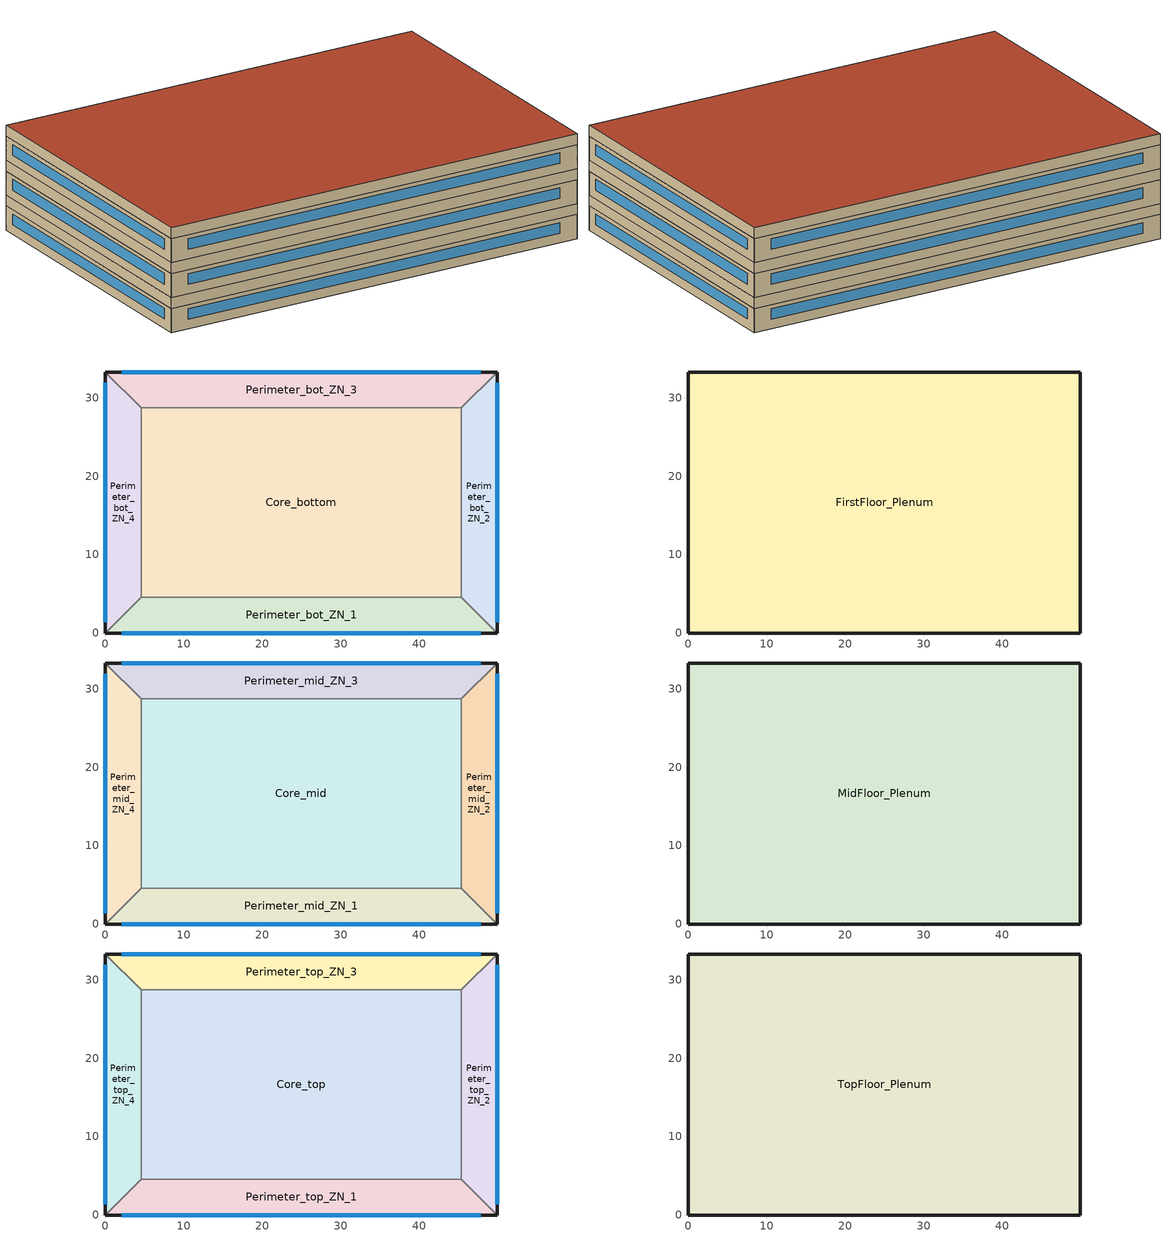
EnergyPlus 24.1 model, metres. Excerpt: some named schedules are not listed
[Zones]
Core_bottom
 floor ground (ext-slab): 45.34,28.7 45.34,4.57 4.57,4.57 4.57,28.7 z0
 wall to Perimeter_bot_ZN_2 (int-walls): 45.34,4.57 45.34,28.7 z0:2.74
 wall to Perimeter_bot_ZN_3 (int-walls): 45.34,28.7 4.57,28.7 z0:2.74
 wall to Perimeter_bot_ZN_1 (int-walls): 4.57,4.57 45.34,4.57 z0:2.74
 wall to Perimeter_bot_ZN_4 (int-walls): 4.57,28.7 4.57,4.57 z0:2.74
Perimeter_bot_ZN_1
 floor ground (ext-slab): 45.34,4.57 49.91,0 0,0 4.57,4.57 z0
 wall outside (Mass Non-res Ext Wall): 0,0 49.91,0 z0:2.74
 wall to Perimeter_bot_ZN_2 (int-walls): 49.91,0 45.34,4.57 z0:2.74
 wall to Perimeter_bot_ZN_4 (int-walls): 4.57,4.57 0,0 z0:2.74
 window (Window Non-res Fixed): 2.1,0 47.81,0 z1.08:2.27
Perimeter_bot_ZN_2
 floor ground (ext-slab): 49.91,33.27 49.91,0 45.34,4.57 45.34,28.7 z0
 wall outside (Mass Non-res Ext Wall): 49.91,0 49.91,33.27 z0:2.74
 wall to Perimeter_bot_ZN_3 (int-walls): 49.91,33.27 45.34,28.7 z0:2.74
 window (Window Non-res Fixed): 49.91,1.4 49.91,31.87 z1.08:2.27
Perimeter_bot_ZN_3
 floor ground (ext-slab): 49.91,33.27 45.34,28.7 4.57,28.7 0,33.27 z0
 wall outside (Mass Non-res Ext Wall): 49.91,33.27 0,33.27 z0:2.74
 wall to Perimeter_bot_ZN_4 (int-walls): 0,33.27 4.57,28.7 z0:2.74
 window (Window Non-res Fixed): 47.81,33.27 2.1,33.27 z1.08:2.27
Perimeter_bot_ZN_4
 floor ground (ext-slab): 0,33.27 4.57,28.7 4.57,4.57 0,0 z0
 wall outside (Mass Non-res Ext Wall): 0,33.27 0,0 z0:2.74
 window (Window Non-res Fixed): 0,31.87 0,1.4 z1.08:2.27
FirstFloor_Plenum
 floor to Perimeter_bot_ZN_1 (DropCeiling): 45.34,4.57 49.91,0 0,0 4.57,4.57 z2.74
 floor to Perimeter_bot_ZN_2 (DropCeiling): 49.91,33.27 49.91,0 45.34,4.57 45.34,28.7 z2.74
 floor to Perimeter_bot_ZN_3 (DropCeiling): 49.91,33.27 45.34,28.7 4.57,28.7 0,33.27 z2.74
 floor to Perimeter_bot_ZN_4 (DropCeiling): 0,33.27 4.57,28.7 4.57,4.57 0,0 z2.74
 floor to Core_bottom (DropCeiling): 45.34,28.7 45.34,4.57 4.57,4.57 4.57,28.7 z2.74
 wall outside (Mass Non-res Ext Wall): 49.91,0 49.91,33.27 0,33.27 0,0 49.91,0 z2.74:3.96
 ceiling adiabatic (INT-FLOOR-UNDERSIDE): 49.91,0 45.34,4.57 4.57,4.57 0,0 z3.96; 49.91,0 49.91,33.27 45.34,28.7 45.34,4.57 z3.96; 45.34,28.7 49.91,33.27 0,33.27 4.57,28.7 z3.96; 0,0 4.57,4.57 4.57,28.7 0,33.27 z3.96; 45.34,4.57 45.34,28.7 4.57,28.7 4.57,4.57 z3.96
Core_mid
 floor adiabatic (INT-FLOOR-TOPSIDE): 45.34,28.7 45.34,4.57 4.57,4.57 4.57,28.7 z3.96
 wall to Perimeter_mid_ZN_2 (int-walls): 45.34,4.57 45.34,28.7 z3.96:6.71
 wall to Perimeter_mid_ZN_3 (int-walls): 45.34,28.7 4.57,28.7 z3.96:6.71
 wall to Perimeter_mid_ZN_1 (int-walls): 4.57,4.57 45.34,4.57 z3.96:6.71
 wall to Perimeter_mid_ZN_4 (int-walls): 4.57,28.7 4.57,4.57 z3.96:6.71
Perimeter_mid_ZN_1
 floor adiabatic (INT-FLOOR-TOPSIDE): 45.34,4.57 49.91,0 0,0 4.57,4.57 z3.96
 wall outside (Mass Non-res Ext Wall): 0,0 49.91,0 z3.96:6.71
 wall to Perimeter_mid_ZN_2 (int-walls): 49.91,0 45.34,4.57 z3.96:6.71
 wall to Perimeter_mid_ZN_4 (int-walls): 4.57,4.57 0,0 z3.96:6.71
 window (Window Non-res Fixed): 2.1,0 47.81,0 z5.04:6.24
Perimeter_mid_ZN_2
 floor adiabatic (INT-FLOOR-TOPSIDE): 49.91,33.27 49.91,0 45.34,4.57 45.34,28.7 z3.96
 wall outside (Mass Non-res Ext Wall): 49.91,0 49.91,33.27 z3.96:6.71
 wall to Perimeter_mid_ZN_3 (int-walls): 49.91,33.27 45.34,28.7 z3.96:6.71
 window (Window Non-res Fixed): 49.91,1.4 49.91,31.87 z5.04:6.24
Perimeter_mid_ZN_3
 floor adiabatic (INT-FLOOR-TOPSIDE): 49.91,33.27 45.34,28.7 4.57,28.7 0,33.27 z3.96
 wall outside (Mass Non-res Ext Wall): 49.91,33.27 0,33.27 z3.96:6.71
 wall to Perimeter_mid_ZN_4 (int-walls): 0,33.27 4.57,28.7 z3.96:6.71
 window (Window Non-res Fixed): 47.81,33.27 2.1,33.27 z5.04:6.24
Perimeter_mid_ZN_4
 floor adiabatic (INT-FLOOR-TOPSIDE): 0,33.27 4.57,28.7 4.57,4.57 0,0 z3.96
 wall outside (Mass Non-res Ext Wall): 0,33.27 0,0 z3.96:6.71
 window (Window Non-res Fixed): 0,31.87 0,1.4 z5.04:6.24
MidFloor_Plenum
 floor to Perimeter_mid_ZN_1 (DropCeiling): 45.34,4.57 49.91,0 0,0 4.57,4.57 z6.71
 floor to Perimeter_mid_ZN_2 (DropCeiling): 49.91,33.27 49.91,0 45.34,4.57 45.34,28.7 z6.71
 floor to Perimeter_mid_ZN_3 (DropCeiling): 49.91,33.27 45.34,28.7 4.57,28.7 0,33.27 z6.71
 floor to Perimeter_mid_ZN_4 (DropCeiling): 0,33.27 4.57,28.7 4.57,4.57 0,0 z6.71
 floor to Core_mid (DropCeiling): 45.34,28.7 45.34,4.57 4.57,4.57 4.57,28.7 z6.71
 wall outside (Mass Non-res Ext Wall): 49.91,0 49.91,33.27 0,33.27 0,0 49.91,0 z6.71:7.92
 ceiling adiabatic (INT-FLOOR-UNDERSIDE): 49.91,0 45.34,4.57 4.57,4.57 0,0 z7.92; 49.91,0 49.91,33.27 45.34,28.7 45.34,4.57 z7.92; 45.34,28.7 49.91,33.27 0,33.27 4.57,28.7 z7.92; 0,0 4.57,4.57 4.57,28.7 0,33.27 z7.92; 45.34,4.57 45.34,28.7 4.57,28.7 4.57,4.57 z7.92
Core_top
 floor adiabatic (INT-FLOOR-TOPSIDE): 45.34,28.7 45.34,4.57 4.57,4.57 4.57,28.7 z7.92
 wall to Perimeter_top_ZN_2 (int-walls): 45.34,4.57 45.34,28.7 z7.92:10.67
 wall to Perimeter_top_ZN_3 (int-walls): 45.34,28.7 4.57,28.7 z7.92:10.67
 wall to Perimeter_top_ZN_1 (int-walls): 4.57,4.57 45.34,4.57 z7.92:10.67
 wall to Perimeter_top_ZN_4 (int-walls): 4.57,28.7 4.57,4.57 z7.92:10.67
Perimeter_top_ZN_1
 floor adiabatic (INT-FLOOR-TOPSIDE): 45.34,4.57 49.91,0 0,0 4.57,4.57 z7.92
 wall outside (Mass Non-res Ext Wall): 0,0 49.91,0 z7.92:10.67
 wall to Perimeter_top_ZN_2 (int-walls): 49.91,0 45.34,4.57 z7.92:10.67
 wall to Perimeter_top_ZN_4 (int-walls): 4.57,4.57 0,0 z7.92:10.67
 window (Window Non-res Fixed): 2.1,0 47.81,0 z9:10.2
Perimeter_top_ZN_2
 floor adiabatic (INT-FLOOR-TOPSIDE): 49.91,33.27 49.91,0 45.34,4.57 45.34,28.7 z7.92
 wall outside (Mass Non-res Ext Wall): 49.91,0 49.91,33.27 z7.92:10.67
 wall to Perimeter_top_ZN_3 (int-walls): 49.91,33.27 45.34,28.7 z7.92:10.67
 window (Window Non-res Fixed): 49.91,1.4 49.91,31.87 z9:10.2
Perimeter_top_ZN_3
 floor adiabatic (INT-FLOOR-TOPSIDE): 49.91,33.27 45.34,28.7 4.57,28.7 0,33.27 z7.92
 wall outside (Mass Non-res Ext Wall): 49.91,33.27 0,33.27 z7.92:10.67
 wall to Perimeter_top_ZN_4 (int-walls): 0,33.27 4.57,28.7 z7.92:10.67
 window (Window Non-res Fixed): 47.81,33.27 2.1,33.27 z9:10.2
Perimeter_top_ZN_4
 floor adiabatic (INT-FLOOR-TOPSIDE): 0,33.27 4.57,28.7 4.57,4.57 0,0 z7.92
 wall outside (Mass Non-res Ext Wall): 0,33.27 0,0 z7.92:10.67
 window (Window Non-res Fixed): 0,31.87 0,1.4 z9:10.2
TopFloor_Plenum
 floor to Perimeter_top_ZN_1 (DropCeiling): 45.34,4.57 49.91,0 0,0 4.57,4.57 z10.67
 floor to Perimeter_top_ZN_2 (DropCeiling): 49.91,33.27 49.91,0 45.34,4.57 45.34,28.7 z10.67
 floor to Perimeter_top_ZN_3 (DropCeiling): 49.91,33.27 45.34,28.7 4.57,28.7 0,33.27 z10.67
 floor to Perimeter_top_ZN_4 (DropCeiling): 0,33.27 4.57,28.7 4.57,4.57 0,0 z10.67
 floor to Core_top (DropCeiling): 45.34,28.7 45.34,4.57 4.57,4.57 4.57,28.7 z10.67
 wall outside (Mass Non-res Ext Wall): 49.91,0 49.91,33.27 0,33.27 0,0 49.91,0 z10.67:11.89
 roof outside (IEAD Non-res Roof): 49.91,0 49.91,33.27 0,33.27 0,0 z11.89
[Building]
Ref Bldg Medium Office Pre1980_v1.3_5.0: North Axis {deg}=0; Terrain=City; Loads Convergence Tolerance Value {W}=0.04; Temperature Convergence Tolerance Value {deltaC}=0.2; Solar Distribution=FullInteriorAndExterior; Maximum Number of Warmup Days=50; Minimum Number of Warmup Days=6
[Site:Location]
USA IL-CHICAGO-OHARE: Latitude {deg}=41.77; Longitude {deg}=-87.75; Time Zone {hr}=-6; Elevation {m}=190
[SizingPeriod:DesignDay] Day of Month=21; Dry-Bulb Temperature Range Modifier Type=DefaultMultipliers; Humidity Condition Type=Wetbulb; Barometric Pressure {Pa}=99063; Rain Indicator=No; Snow Indicator=No; Daylight Saving Time Indicator=No; Solar Model Indicator=ASHRAEClearSky; Begin Environment Reset Mode=FullResetAtBeginEnvironment
Name | Month | Day Type | Maximum Dry-Bulb Temperature {C} | Daily Dry-Bulb Temperature Range {deltaC} | Wetbulb or DewPoint at Maximum Dry-Bulb {C} | Wind Speed {m/s} | Wind Direction {deg} | Sky Clearness
CHICAGO Ann Clg .4% Condns WB=>MDB | 7 | SummerDesignDay | 31.2 | 10.7 | 25.5 | 5.3 | 230 | 1
CHICAGO Ann Htg 99.6% Condns DB | 1 | WinterDesignDay | -20.6 | 0 | -20.6 | 4.9 | 270 | 0
[Site:GroundTemperature:BuildingSurface]
15, 15, 15, 15, 15, 15, 15, 15, 15, 15, 15, 15
[Material] Thermal Absorptance=0.9
Name | Roughness | Thickness {m} | Conductivity {W/m-K} | Density {kg/m3} | Specific Heat {J/kg-K} | Solar Absorptance | Visible Absorptance
1/2IN Gypsum | Smooth | 0.0127 | 0.16 | 784.9 | 830 | 0.92 | 0.92
1IN Stucco | Smooth | 0.0253 | 0.6918 | 1858 | 837 | 0.92 | 0.92
10IN CONCRETE HW | Rough | 0.3032 | 1.311 | 2240 | 836.8 | 0.7 | 0.7
CONCRETE SLAB | Rough | 0.1516 | 1.311 | 2240 | 836.8 | 0.7 | 0.7
HW CONCRETE; MAT-CC05 4 HW CONCRETE | Rough | 0.1016 | 1.311 | 2240 | 836.8 | 0.7 | 0.7
Roof Membrane | VeryRough | 0.0095 | 0.16 | 1121.29 | 1460 | 0.7 | 0.7
Std AC02 | MediumSmooth | 0.0127 | 0.057 | 288 | 1339 | 0.7 | 0.2
Std Wood 6inch | MediumSmooth | 0.15 | 0.12 | 540 | 1210 | 0.7 | 0.7
XPS_8inch | MediumRough | 0.2023 | 0.028 | 35 | 1450 | 0.7 | 0.7
[Material:NoMass]
CP02 CARPET PAD: Roughness=VeryRough; Thermal Resistance {m2-K/W}=0.2165; Thermal Absorptance=0.9; Solar Absorptance=0.7; Visible Absorptance=0.8
[WindowMaterial:SimpleGlazingSystem]
NonRes Fixed Assembly Window: U-Factor {W/m2-K}=1.7; Solar Heat Gain Coefficient=0.4
[Construction]
ext-slab: HW CONCRETE, CP02 CARPET PAD
IEAD Non-res Roof: Roof Membrane, XPS_8inch, CONCRETE SLAB
INT-FLOOR-TOPSIDE: MAT-CC05 4 HW CONCRETE, CP02 CARPET PAD
INT-FLOOR-UNDERSIDE: CP02 CARPET PAD, MAT-CC05 4 HW CONCRETE
int-walls: 1/2IN Gypsum, 1/2IN Gypsum
InteriorFurnishings: Std Wood 6inch
Mass Non-res Ext Wall: 1IN Stucco, 10IN CONCRETE HW, 1/2IN Gypsum
Window Non-res Fixed: NonRes Fixed Assembly Window
DropCeiling: Std AC02
[Space]
Name | Zone
Core_bottom Space | Core_bottom
Core_mid Space | Core_mid
Core_top Space | Core_top
FirstFloor_Plenum Space | FirstFloor_Plenum
MidFloor_Plenum Space | MidFloor_Plenum
Perimeter_bot_ZN_1 Space | Perimeter_bot_ZN_1
Perimeter_bot_ZN_2 Space | Perimeter_bot_ZN_2
Perimeter_bot_ZN_3 Space | Perimeter_bot_ZN_3
Perimeter_bot_ZN_4 Space | Perimeter_bot_ZN_4
Perimeter_mid_ZN_1 Space | Perimeter_mid_ZN_1
Perimeter_mid_ZN_2 Space | Perimeter_mid_ZN_2
Perimeter_mid_ZN_3 Space | Perimeter_mid_ZN_3
Perimeter_mid_ZN_4 Space | Perimeter_mid_ZN_4
Perimeter_top_ZN_1 Space | Perimeter_top_ZN_1
Perimeter_top_ZN_2 Space | Perimeter_top_ZN_2
Perimeter_top_ZN_3 Space | Perimeter_top_ZN_3
Perimeter_top_ZN_4 Space | Perimeter_top_ZN_4
TopFloor_Plenum Space | TopFloor_Plenum
[Zone]
Name | Multiplier | Part of Total Floor Area
Core_bottom; Core_top; Perimeter_bot_ZN_1; Perimeter_bot_ZN_2; Perimeter_bot_ZN_3; Perimeter_bot_ZN_4; Perimeter_top_ZN_1; Perimeter_top_ZN_2; Perimeter_top_ZN_3; Perimeter_top_ZN_4 | 1 | Yes
Core_mid; Perimeter_mid_ZN_1; Perimeter_mid_ZN_2; Perimeter_mid_ZN_3; Perimeter_mid_ZN_4 | 4 | Yes
FirstFloor_Plenum; TopFloor_Plenum | 1 | No
MidFloor_Plenum | 4 | No
[InternalMass] Construction=InteriorFurnishings
Name | Zone or ZoneList | Space or SpaceList | Surface Area {m2}
Core_bottom Internal Mass | Core_bottom | Core_bottom Space | 1967.07
Core_mid Internal Mass | Core_mid | Core_mid Space | 1967.07
Core_top Internal Mass | Core_top | Core_top Space | 1967.07
Perimeter_bot_ZN_1 Internal Mass | Perimeter_bot_ZN_1 | Perimeter_bot_ZN_1 Space | 414.6763
Perimeter_bot_ZN_2 Internal Mass | Perimeter_bot_ZN_2 | Perimeter_bot_ZN_2 Space | 262.5244
Perimeter_bot_ZN_3 Internal Mass | Perimeter_bot_ZN_3 | Perimeter_bot_ZN_3 Space | 414.6763
Perimeter_bot_ZN_4 Internal Mass | Perimeter_bot_ZN_4 | Perimeter_bot_ZN_4 Space | 262.5072
Perimeter_mid_ZN_1 Internal Mass | Perimeter_mid_ZN_1 | Perimeter_mid_ZN_1 Space | 414.6763
Perimeter_mid_ZN_2 Internal Mass | Perimeter_mid_ZN_2 | Perimeter_mid_ZN_2 Space | 262.5244
Perimeter_mid_ZN_3 Internal Mass | Perimeter_mid_ZN_3 | Perimeter_mid_ZN_3 Space | 414.6763
Perimeter_mid_ZN_4 Internal Mass | Perimeter_mid_ZN_4 | Perimeter_mid_ZN_4 Space | 262.5072
Perimeter_top_ZN_1 Internal Mass | Perimeter_top_ZN_1 | Perimeter_top_ZN_1 Space | 414.6763
Perimeter_top_ZN_2 Internal Mass | Perimeter_top_ZN_2 | Perimeter_top_ZN_2 Space | 262.5244
Perimeter_top_ZN_3 Internal Mass | Perimeter_top_ZN_3 | Perimeter_top_ZN_3 Space | 414.6763
Perimeter_top_ZN_4 Internal Mass | Perimeter_top_ZN_4 | Perimeter_top_ZN_4 Space | 262.5072
[People] Number of People Schedule=BLDG_OCC_SCH; Number of People Calculation Method=Area/Person; Floor Area per Person {m2/person}=18.58; Fraction Radiant=0.3; Activity Level Schedule=ACTIVITY_SCH; Enable ASHRAE 55 Comfort Warnings=No; Mean Radiant Temperature Calculation Type=EnclosureAveraged; Work Efficiency Schedule=WORK_EFF_SCH; Clothing Insulation Schedule=CLOTHING_SCH; Air Velocity Schedule=AIR_VELO_SCH; Thermal Comfort Model 1 Type=FANGER
Name | Zone or ZoneList or Space or SpaceList
Core_bottom People | Core_bottom Space
Core_mid People | Core_mid Space
Core_top People | Core_top Space
Perimeter_bot_ZN_1 People | Perimeter_bot_ZN_1 Space
Perimeter_bot_ZN_2 People | Perimeter_bot_ZN_2 Space
Perimeter_bot_ZN_3 People | Perimeter_bot_ZN_3 Space
Perimeter_bot_ZN_4 People | Perimeter_bot_ZN_4 Space
Perimeter_mid_ZN_1 People | Perimeter_mid_ZN_1 Space
Perimeter_mid_ZN_2 People | Perimeter_mid_ZN_2 Space
Perimeter_mid_ZN_3 People | Perimeter_mid_ZN_3 Space
Perimeter_mid_ZN_4 People | Perimeter_mid_ZN_4 Space
Perimeter_top_ZN_1 People | Perimeter_top_ZN_1 Space
Perimeter_top_ZN_2 People | Perimeter_top_ZN_2 Space
Perimeter_top_ZN_3 People | Perimeter_top_ZN_3 Space
Perimeter_top_ZN_4 People | Perimeter_top_ZN_4 Space
[Lights] Schedule=BLDG_LIGHT_SCH; Design Level Calculation Method=Watts/Area; Watts per Floor Area {W/m2}=16.89; Return Air Fraction=0.4; Fraction Radiant=0.4; Fraction Visible=0.2; Fraction Replaceable=1; Return Air Fraction Calculated from Plenum Temperature=No
Name | Zone or ZoneList or Space or SpaceList
Core_bottom_Lights | Core_bottom Space
Core_mid_Lights | Core_mid Space
Core_top_Lights | Core_top Space
Perimeter_bot_ZN_1_Lights | Perimeter_bot_ZN_1 Space
Perimeter_bot_ZN_2_Lights | Perimeter_bot_ZN_2 Space
Perimeter_bot_ZN_3_Lights | Perimeter_bot_ZN_3 Space
Perimeter_bot_ZN_4_Lights | Perimeter_bot_ZN_4 Space
Perimeter_mid_ZN_1_Lights | Perimeter_mid_ZN_1 Space
Perimeter_mid_ZN_2_Lights | Perimeter_mid_ZN_2 Space
Perimeter_mid_ZN_3_Lights | Perimeter_mid_ZN_3 Space
Perimeter_mid_ZN_4_Lights | Perimeter_mid_ZN_4 Space
Perimeter_top_ZN_1_Lights | Perimeter_top_ZN_1 Space
Perimeter_top_ZN_2_Lights | Perimeter_top_ZN_2 Space
Perimeter_top_ZN_3_Lights | Perimeter_top_ZN_3 Space
Perimeter_top_ZN_4_Lights | Perimeter_top_ZN_4 Space
[ElectricEquipment] Fraction Latent=0; Fraction Radiant=0.5; Fraction Lost=0
Name | Zone or ZoneList or Space or SpaceList | Schedule | Design Level Calculation Method | Design Level {W} | Watts per Floor Area {W/m2}
Core_bottom_Elevators_Equip | Core_bottom Space | BLDG_ELEVATORS | EquipmentLevel | 32109.9
Core_bottom_PlugMisc_Equip | Core_bottom Space | BLDG_EQUIP_SCH | Watts/Area |  | 10.76
Core_mid_PlugMisc_Equip | Core_mid Space | BLDG_EQUIP_SCH | Watts/Area |  | 10.76
Core_top_PlugMisc_Equip | Core_top Space | BLDG_EQUIP_SCH | Watts/Area |  | 10.76
Perimeter_bot_ZN_1_PlugMisc_Equip | Perimeter_bot_ZN_1 Space | BLDG_EQUIP_SCH | Watts/Area |  | 10.76
Perimeter_bot_ZN_2_PlugMisc_Equip | Perimeter_bot_ZN_2 Space | BLDG_EQUIP_SCH | Watts/Area |  | 10.76
Perimeter_bot_ZN_3_PlugMisc_Equip | Perimeter_bot_ZN_3 Space | BLDG_EQUIP_SCH | Watts/Area |  | 10.76
Perimeter_bot_ZN_4_PlugMisc_Equip | Perimeter_bot_ZN_4 Space | BLDG_EQUIP_SCH | Watts/Area |  | 10.76
Perimeter_mid_ZN_1_PlugMisc_Equip | Perimeter_mid_ZN_1 Space | BLDG_EQUIP_SCH | Watts/Area |  | 10.76
Perimeter_mid_ZN_2_PlugMisc_Equip | Perimeter_mid_ZN_2 Space | BLDG_EQUIP_SCH | Watts/Area |  | 10.76
Perimeter_mid_ZN_3_PlugMisc_Equip | Perimeter_mid_ZN_3 Space | BLDG_EQUIP_SCH | Watts/Area |  | 10.76
Perimeter_mid_ZN_4_PlugMisc_Equip | Perimeter_mid_ZN_4 Space | BLDG_EQUIP_SCH | Watts/Area |  | 10.76
Perimeter_top_ZN_1_PlugMisc_Equip | Perimeter_top_ZN_1 Space | BLDG_EQUIP_SCH | Watts/Area |  | 10.76
Perimeter_top_ZN_2_PlugMisc_Equip | Perimeter_top_ZN_2 Space | BLDG_EQUIP_SCH | Watts/Area |  | 10.76
Perimeter_top_ZN_3_PlugMisc_Equip | Perimeter_top_ZN_3 Space | BLDG_EQUIP_SCH | Watts/Area |  | 10.76
Perimeter_top_ZN_4_PlugMisc_Equip | Perimeter_top_ZN_4 Space | BLDG_EQUIP_SCH | Watts/Area |  | 10.76
[ZoneInfiltration:DesignFlowRate] Schedule=INFIL_QUARTER_ON_SCH; Design Flow Rate Calculation Method=AirChanges/Hour; Air Changes per Hour {1/hr}=0.6; Constant Term Coefficient=1; Temperature Term Coefficient=0; Velocity Term Coefficient=0; Velocity Squared Term Coefficient=0
Name | Zone or ZoneList or Space or SpaceList
FirstFloor_Plenum_Infiltration | FirstFloor_Plenum Space
MidFloor_Plenum_Infiltration | MidFloor_Plenum Space
Perimeter_bot_ZN_1_Infiltration | Perimeter_bot_ZN_1 Space
Perimeter_bot_ZN_2_Infiltration | Perimeter_bot_ZN_2 Space
Perimeter_bot_ZN_3_Infiltration | Perimeter_bot_ZN_3 Space
Perimeter_bot_ZN_4_Infiltration | Perimeter_bot_ZN_4 Space
Perimeter_mid_ZN_1_Infiltration | Perimeter_mid_ZN_1 Space
Perimeter_mid_ZN_2_Infiltration | Perimeter_mid_ZN_2 Space
Perimeter_mid_ZN_3_Infiltration | Perimeter_mid_ZN_3 Space
Perimeter_mid_ZN_4_Infiltration | Perimeter_mid_ZN_4 Space
Perimeter_top_ZN_1_Infiltration | Perimeter_top_ZN_1 Space
Perimeter_top_ZN_2_Infiltration | Perimeter_top_ZN_2 Space
Perimeter_top_ZN_3_Infiltration | Perimeter_top_ZN_3 Space
Perimeter_top_ZN_4_Infiltration | Perimeter_top_ZN_4 Space
TopFloor_Plenum_Infiltration | TopFloor_Plenum Space
[Exterior:Lights]
Exterior Facade Lighting: Schedule=ALWAYS_ON; Design Level {W}=17809; Control Option=AstronomicalClock
[Sizing:Zone] Zone Cooling Design Supply Air Temperature Input Method=SupplyAirTemperature; Zone Cooling Design Supply Air Temperature {C}=12.8; Zone Cooling Design Supply Air Temperature Difference {deltaC}=11.11; Zone Heating Design Supply Air Temperature Input Method=SupplyAirTemperature; Zone Heating Design Supply Air Temperature {C}=40; Zone Heating Design Supply Air Temperature Difference {deltaC}=11.11; Zone Cooling Design Supply Air Humidity Ratio {kgWater/kgDryAir}=0.0085; Zone Heating Design Supply Air Humidity Ratio {kgWater/kgDryAir}=0.008; Cooling Design Air Flow Method=DesignDay; Cooling Design Air Flow Rate {m3/s}=0; Cooling Minimum Air Flow per Zone Floor Area {m3/s-m2}=0.000762; Cooling Minimum Air Flow {m3/s}=0; Cooling Minimum Air Flow Fraction=0; Heating Design Air Flow Method=DesignDay; Heating Design Air Flow Rate {m3/s}=0; Heating Maximum Air Flow per Zone Floor Area {m3/s-m2}=0.002032; Heating Maximum Air Flow {m3/s}=0.141576; Heating Maximum Air Flow Fraction=0.3; Account for Dedicated Outdoor Air System=No; Zone Load Sizing Method=Sensible Load Only No Latent Load; Zone Latent Cooling Design Supply Air Humidity Ratio Input Method=HumidityRatioDifference; Zone Cooling Design Supply Air Humidity Ratio Difference {kgWater/kgDryAir}=0.005; Zone Latent Heating Design Supply Air Humidity Ratio Input Method=HumidityRatioDifference; Zone Humidification Design Supply Air Humidity Ratio Difference {kgWater/kgDryAir}=0.005
Name | Design Specification Outdoor Air Object
Core_bottom | Core_bottom DSOA Space List
Core_mid | Core_mid DSOA Space List
